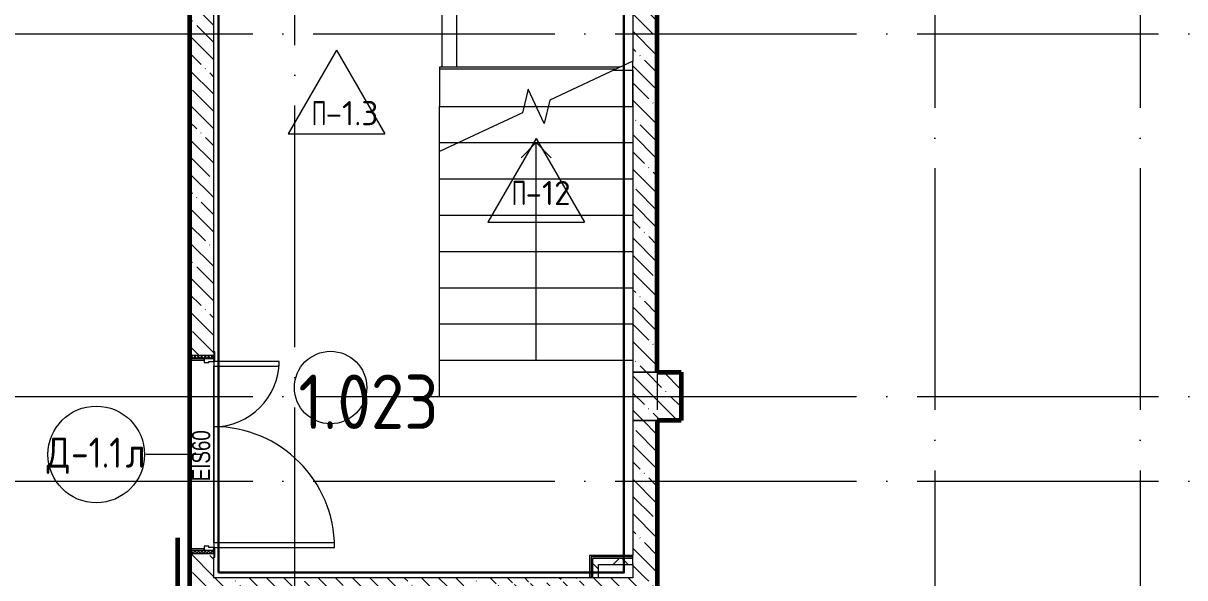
# Model space of a CAD drawing. Header units: millimetres. Extents: x -592259 to 288321, y -552984 to 293768.
# Drawn here: x 84840 to 94458, y 50175 to 54763 of the extents above; entities that cross this region are included whole.
import ezdxf

# ---------------------------------------------------------------- set-up
doc = ezdxf.new("R2010")
doc.units = ezdxf.units.MM
doc.linetypes.add('ADSK_Линия сетки', pattern=[2500, 2000, -250, 0, -250])
for name, color, linetype, lineweight in [('4.1) Штук. 3.1 вып', 6, 'Continuous', 60), ('4.7) Штук. 6 вып.', 6, 'Continuous', 30), ('A-AREA-____-IDEN', 250, 'Continuous', 9), ('A-DOOR-____-IDEN', 250, 'Continuous', 9), ('A-DOOR-____-MCUT', 250, 'Continuous', 5), ('A-DOOR-____-OTLN', 250, 'Continuous', 5), ('A-DOOR-FRAM-MCUT', 250, 'Continuous', 5), ('A-DOOR-FRAM-OTLN', 250, 'Continuous', 5), ('A-FLOR-____-IDEN', 250, 'Continuous', 9), ('A-FLOR-____-OTLN', 250, 'Continuous', 9), ('A-ROOF-___-IDEN', 250, 'Continuous', 9), ('A-ROOF-____-MCUT', 250, 'Continuous', 9), ('A-ROOF-____-OTLN', 250, 'Continuous', 5), ('A-ROOF-FNSH-MCUT', 250, 'Continuous', 9), ('A-WALL-____-MCUT', 250, 'Continuous', 13), ('A-WALL-____-PATT', 250, 'Continuous', 13), ('A-WALL-FNSH-MCUT', 250, 'Continuous', 13), ('I-WALL-____-OTLN', 250, 'Continuous', 9), ('S-COLS-____-MCUT', 250, 'Continuous', 25), ('S-COLS-____-OTLN', 250, 'Continuous', 9), ('S-GRID-____-OTLN', 250, 'Continuous', 9), ('S-STRS-____-MBND', 250, 'Continuous', 5), ('S-STRS-____-OTLN', 250, 'Continuous', 5)]:
    doc.layers.add(name, color=color, linetype=linetype, lineweight=lineweight)
doc.styles.add('Arial Narrow', font='ARIALN.TTF', dxfattribs={"width": 0.9, "height": 150})
doc.styles.add('GOST Common_1', font='', dxfattribs={"width": 0.9, "height": 250})
doc.styles.add('ISOCPEUR_1', font='isocpeur.ttf', dxfattribs={"width": 0.9, "height": 250})
doc.styles.add('ISOCPEUR_2', font='isocpeur.ttf', dxfattribs={"height": 160})
doc.styles.get('GOST Common_1').set_extended_font_data('GOST Common')
pattern_1 = [(135, (12287.91, -0.0006), (-142.5612, -142.5612), []), (135, (12430.48, -0.0006), (-142.5612, -142.5612), [252.016, -50.403, 3.353, -47.05])]
pattern_2 = [(45, (12287.91, -0.0006), (-141.42136, 141.42136), []), (135, (12287.91, -0.0006), (-141.42136, -141.42136), [])]

# ---------------------------------------------------------------- blocks, each defined once
blk = doc.blocks.new('Дверь_СКБ_2Ст_Внутренняя1 - Н_Д-1л_1640x2100h_ЛК-42643562-АР1_Маркировочный план 1 этажа С2и3')
at = {"layer": 'A-DOOR-____-OTLN'}
h = blk.add_hatch(dxfattribs=at)
h.set_pattern_fill('FP_48', color=256, style=0, pattern_type=2)
h.set_pattern_definition([(135, (1481.41, 164.685), (-14.14214, -14.14214), []), (225, (1481.41, 164.685), (14.14214, -14.14214), [])])
h.paths.add_polyline_path([(832.5, 100), (807.5, 100), (807.5, -100), (832.5, -100)])
at = {"layer": 'A-DOOR-FRAM-OTLN'}
h = blk.add_hatch(dxfattribs=at)
h.set_pattern_fill('FP_49', color=256, style=0, pattern_type=2)
h.set_pattern_definition([(45, (-641.384, 164.685), (-14.1421, 14.1421), []), (135, (-641.384, 164.685), (-14.1421, -14.1421), [])])
h.paths.add_polyline_path([(-782.5, -100), (-782.5, 100), (-807.5, 100), (-807.5, -100), (-792.5, -100)])
at = {"layer": 'A-DOOR-____-MCUT'}
for p, q in [((782.5, 1100), (742.5, 1100)), ((742.5, 1100), (742.5, 100)), ((782.5, 100), (782.5, 1100)), ((-757.5, 640), (-757.5, 100)), ((-717.5, 640), (-757.5, 640)), ((-717.5, 100), (-717.5, 640)), ((-757.5, 100), (-717.5, 100)), ((742.5, 100), (782.5, 100))]:
    blk.add_line(p, q, dxfattribs=at)
at = {"layer": 'A-DOOR-____-OTLN'}
for centre, radius, start, end in [((782.5, 100), 1000, 90, 180), ((-757.5, 100), 540, 0, 90)]:
    blk.add_arc(centre, radius, start, end, dxfattribs=at)
at = {"layer": 'A-DOOR-FRAM-MCUT'}
for p, q in [((-767.5, 108), (-837.5, 108)), ((-837.5, 108), (-837.5, 100)), ((-837.5, 100), (-767.5, 100)), ((-782.5, 100), (-807.5, 100)), ((-807.5, 100), (-807.5, -100)), ((-757.5, 100), (-782.5, 100)), ((-782.5, 100), (-782.5, 20)), ((-782.5, -100), (-782.5, 100)), ((-767.5, 100), (-782.5, 100)), ((-782.5, 100), (-782.5, 99)), ((-782.5, 99), (-767.5, 99)), ((-767.5, 100), (-767.5, 108)), ((-767.5, 99), (-767.5, 100)), ((-757.5, 60), (-757.5, 100)), ((782.5, 100), (782.5, 60)), ((807.5, 100), (782.5, 100)), ((862.5, 108), (792.5, 108)), ((792.5, 108), (792.5, 100)), ((807.5, 100), (792.5, 100)), ((792.5, 100), (792.5, 99)), ((792.5, 100), (862.5, 100)), ((792.5, 99), (807.5, 99)), ((807.5, 20), (807.5, 100)), ((832.5, 100), (807.5, 100)), ((807.5, 100), (807.5, -100)), ((807.5, 99), (807.5, 100)), ((832.5, -100), (832.5, 100)), ((862.5, 100), (862.5, 108)), ((-782.5, 20), (-747.5, 20)), ((-767.5, 20), (-782.5, 20)), ((-782.5, 20), (-782.5, -100)), ((-767.5, -100), (-767.5, 20)), ((-747.5, 60), (-757.5, 60)), ((-747.5, 20), (-747.5, 60)), ((782.5, 60), (772.5, 60)), ((772.5, 60), (772.5, 20)), ((772.5, 20), (807.5, 20)), ((807.5, 20), (792.5, 20)), ((792.5, 20), (792.5, -100)), ((807.5, -100), (807.5, 20)), ((-767.5, -100), (-837.5, -100)), ((-837.5, -100), (-837.5, -108)), ((-837.5, -108), (-767.5, -108)), ((-807.5, -100), (-782.5, -100)), ((-782.5, -100), (-767.5, -100)), ((-767.5, -108), (-767.5, -100)), ((792.5, -100), (807.5, -100)), ((862.5, -100), (792.5, -100)), ((792.5, -100), (792.5, -108)), ((792.5, -108), (862.5, -108)), ((807.5, -100), (832.5, -100)), ((862.5, -108), (862.5, -100))]:
    blk.add_line(p, q, dxfattribs=at)
blk = doc.blocks.new('AAR_СКБ_Марка_Помещения_мал - Номер-28977439-АР1_Маркировочный план 1 этажа С2и3')
at = {"layer": 'A-AREA-____-IDEN'}
blk.add_circle((-0.028, 0), 3, dxfattribs=at)
blk = doc.blocks.new('AAR_СКБ_Марка_Перекрытия - Марка пола-17325028-АР1_Маркировочный план 1 этажа С2и3')
at = {"layer": 'A-FLOR-____-IDEN'}
for p, q in [((0, 6.932), (-4.002, 0)), ((0, 6.932), (4.002, 0)), ((-4.002, 0), (4.002, 0))]:
    blk.add_line(p, q, dxfattribs=at)
blk = doc.blocks.new('ADSK_Марка_Дверь - Типоразмер_ADSK_Марка-30565456-АР1_Маркировочный план 1 этажа С2и3')
at = {"layer": 'A-DOOR-____-IDEN'}
blk.add_circle((0, 0), 4, dxfattribs=at)
blk = doc.blocks.new('ADSK_Марка_отделка-ступеней - Типоразмер_ADSK_Марка-39154903-АР1_Маркировочный план 1 этажа С2и3')
at = {"layer": 'A-ROOF-___-IDEN'}
for p, q in [((0, 6.225), (-4.002, -0.707)), ((0, 6.225), (4.002, -0.707)), ((-4.002, -0.707), (4.002, -0.707))]:
    blk.add_line(p, q, dxfattribs=at)

msp = doc.modelspace()

# ---------------------------------------------------------------- hatches: boundary and pattern name
at = {"layer": 'A-WALL-____-PATT', "lineweight": 15, "true_color": 0x000000}
h = msp.add_hatch(dxfattribs=at)
h.set_pattern_fill('FP_1', color=18, style=0, pattern_type=2)
h.set_pattern_definition(pattern_1)
h.paths.add_polyline_path([(86217.9138, 53974.9403), (86417.9138, 53974.9403), (86417.9138, 56285), (86217.9138, 56285), (86217.9138, 54092.4698)])
h.paths.add_polyline_path([(86417.9138, 58015), (86417.8963, 58375), (86217.9138, 58375), (86217.9138, 58015)])
h = msp.add_hatch(dxfattribs=at)
h.set_pattern_fill('FP_1', color=18, style=0, pattern_type=2)
h.set_pattern_definition(pattern_1)
h.paths.add_polyline_path([(89887.8919, 50175), (90087.8919, 50175), (90087.8919, 51474.9994), (89887.8919, 51474.9994), (89887.8919, 50284.9403)])
h.paths.add_polyline_path([(89887.8919, 51874.9994), (90087.8919, 51874.9994), (90087.8919, 58325), (89887.8919, 58325), (89887.8919, 52000)])
h = msp.add_hatch(dxfattribs=at)
h.set_pattern_fill('FP_1', color=18, style=0, pattern_type=2)
h.set_pattern_definition(pattern_1)
h.paths.add_polyline_path([(86217.9735, 49975), (86417.9138, 49975), (86417.9138, 50375), (86217.9138, 50375), (86217.9138, 49975)])
h.paths.add_polyline_path([(86417.9138, 52015), (86417.9138, 53974.9403), (86217.9138, 53974.9403), (86217.9138, 52015)])
h = msp.add_hatch(dxfattribs=at)
h.set_pattern_fill('FP_83', color=18, style=0, pattern_type=2)
h.set_pattern_definition(pattern_2)
h.paths.add_polyline_path([(89603.9791, 50175), (89603.9791, 50334.9403), (89553.9791, 50334.9403), (89553.9791, 50175)])
h = msp.add_hatch(dxfattribs=at)
h.set_pattern_fill('FP_83', color=18, style=0, pattern_type=2)
h.set_pattern_definition(pattern_2)
h.paths.add_polyline_path([(89777.9516, 50284.9403), (89887.8919, 50284.9403), (89887.8919, 50334.9403), (89603.9791, 50334.9403), (89603.9791, 50284.9403)])
h = msp.add_hatch(dxfattribs=at)
h.set_pattern_fill('FP_1', color=18, style=0, pattern_type=2)
h.set_pattern_definition(pattern_1)
h.paths.add_polyline_path([(88475.5822, 49975), (90087.8919, 49975), (90087.8919, 50175), (86417.9138, 50174.9403), (86417.9138, 49975), (88001.6092, 49975)])
h.paths.add_polyline_path([(86426.8871, 49975.5172), (89528.9791, 50174.9403), (89562.5258, 50156.2468), (86847.205, 49999.7432)])
at = {"layer": 'S-COLS-____-OTLN', "lineweight": 5, "true_color": 0x000000}
h = msp.add_hatch(dxfattribs=at)
h.set_pattern_fill('FP_1', color=18, style=0, pattern_type=2)
h.set_pattern_definition(pattern_1)
h.paths.add_polyline_path([(90196.5876, 51474.9994), (90287.8919, 51474.9994), (90287.8919, 51874.9994), (89887.8919, 51874.9994), (89887.9138, 51474.9994), (90087.9138, 51474.9994)])

# ---------------------------------------------------------------- linework, layer by layer
at = {"layer": '4.1) Штук. 3.1 вып'}
for p, q in [((90087.9138, 56475), (90087.8919, 51874.9994)), ((90087.8919, 51874.9994), (90287.8919, 51874.9994)), ((90287.8919, 51874.9994), (90287.8919, 51474.9994)), ((90287.8919, 51474.9994), (90087.9138, 51474.9994)), ((90087.9138, 51474.9994), (90087.9138, 45724.9994))]:
    msp.add_line(p, q, dxfattribs=at)
msp.add_lwpolyline([(86217.9138, 45905), (81787.9138, 45905), (81787.9138, 55374.9994), (86217.9138, 55374.9994)], close=True, dxfattribs=at)
at = {"layer": '4.1) Штук. 3.1 вып', "color": 30, "true_color": 0xf26722}
msp.add_lwpolyline([(86119.3717, 49815.3927), (86119.3717, 50506.4971)], dxfattribs=at)
at = {"layer": '4.7) Штук. 6 вып.'}
msp.add_lwpolyline([(86457.7552, 50218.2274), (89814.2018, 50218.2274), (89814.2018, 58293.7817), (86457.7552, 58293.7817)], close=True, dxfattribs=at)
at = {"layer": 'A-DOOR-____-IDEN', "color": 18, "true_color": 0x000000}
msp.add_line((86317.9138, 51195), (85855.1847, 51195), dxfattribs=at)
at = {"layer": 'A-FLOR-____-OTLN', "color": 18, "lineweight": 5, "true_color": 0x000000}
for p, q in [((86417.9138, 50465), (86417.9138, 51925)), ((86417.9138, 51925), (86417.9138, 50465))]:
    msp.add_line(p, q, dxfattribs=at)
at = {"layer": 'A-ROOF-____-MCUT', "color": 18, "lineweight": 13, "true_color": 0x000000}
for p, q in [((88287.9138, 54399.9994), (88287.9138, 54383.9994)), ((89784.8786, 54399.9994), (88287.9138, 54399.9994)), ((89750.5665, 54383.9994), (88287.9138, 54383.9994))]:
    msp.add_line(p, q, dxfattribs=at)
at = {"layer": 'A-ROOF-____-OTLN', "color": 18, "true_color": 0x000000}
for p, q in [((88287.9138, 51974.9994), (88287.9138, 54074.9994)), ((88287.9138, 53774.9994), (89887.8919, 53774.9994)), ((88287.9138, 53474.9994), (89887.8919, 53474.9994)), ((88287.9138, 53174.9994), (89887.8919, 53174.9994)), ((88287.9138, 52874.9994), (89887.8919, 52874.9994)), ((88287.9138, 52574.9994), (89887.8919, 52574.9994)), ((88287.9138, 52274.9994), (89887.8919, 52274.9994)), ((88287.9138, 51974.9994), (89887.8919, 51974.9994))]:
    msp.add_line(p, q, dxfattribs=at)
at = {"layer": 'A-ROOF-FNSH-MCUT', "color": 18, "lineweight": 5, "true_color": 0x000000}
for p, q in [((88287.9138, 54383.9994), (88287.9138, 54074.9994)), ((89887.9138, 54074.9994), (89887.9138, 54374.9994)), ((88287.9138, 54074.9994), (89887.9138, 54074.9994))]:
    msp.add_line(p, q, dxfattribs=at)
at = {"layer": 'A-WALL-____-MCUT', "color": 18, "lineweight": 15, "true_color": 0x000000}
for p, q in [((89887.8919, 58325), (89887.8919, 54448.0455)), ((90087.8919, 51874.9994), (90087.8919, 56475)), ((86417.9138, 53974.9403), (86417.9138, 56285)), ((86217.9138, 55375.5002), (86217.9138, 53974.9403)), ((89887.8919, 54374.9994), (89887.8919, 51874.9994)), ((86217.9138, 53974.9403), (86217.9138, 52045)), ((86417.9138, 52045), (86417.9138, 53974.9403)), ((89887.8919, 51874.9994), (90087.8919, 51874.9994)), ((89887.8919, 51474.9994), (89887.8919, 50359.9403)), ((90087.8919, 51474.9994), (89887.8919, 51474.9994)), ((90087.8919, 49975), (90087.8919, 51474.9994)), ((86217.9138, 50345), (86217.9138, 49974.9403)), ((86417.9138, 50175), (86417.9138, 50345)), ((89541.4791, 50347.4403), (89541.4791, 50175)), ((89887.8919, 50347.4403), (89541.4791, 50347.4403)), ((89553.9791, 50334.9403), (89553.9791, 50175)), ((89887.8919, 50334.9403), (89553.9791, 50334.9403)), ((89887.8919, 50334.9403), (89887.8919, 50359.9403)), ((89887.8919, 50284.9403), (89887.8919, 50334.9403)), ((89603.9791, 50175), (89603.9791, 50284.9403)), ((89603.9791, 50284.9403), (89887.8919, 50284.9403)), ((89887.8919, 50284.9403), (89887.8919, 50175)), ((89887.8919, 50175), (86417.9138, 50175))]:
    msp.add_line(p, q, dxfattribs=at)
at = {"layer": 'A-WALL-FNSH-MCUT', "lineweight": 15}
for p, q in [((89528.9791, 50359.9403), (89528.9791, 50175)), ((89887.8919, 50359.9403), (89528.9791, 50359.9403))]:
    msp.add_line(p, q, dxfattribs=at)
at = {"layer": 'I-WALL-____-OTLN', "color": 18, "lineweight": 15, "true_color": 0x000000}
for p, q in [((88307.9138, 54399.9994), (88307.9138, 54897.213)), ((88427.9138, 54897.213), (88427.9138, 54399.9994)), ((86217.9138, 50415), (86217.9138, 51975)), ((86417.9138, 51925), (86417.9138, 50465))]:
    msp.add_line(p, q, dxfattribs=at)
at = {"layer": 'S-COLS-____-MCUT', "color": 18, "lineweight": 5, "true_color": 0x000000}
for p, q in [((89887.8919, 51874.9994), (89887.8919, 51474.9994)), ((90287.8919, 51874.9994), (90087.8919, 51874.9994)), ((90287.8919, 51474.9994), (90287.8919, 51874.9994)), ((90087.8919, 51474.9994), (90287.8919, 51474.9994))]:
    msp.add_line(p, q, dxfattribs=at)
at = {"layer": 'S-COLS-____-OTLN', "color": 18, "lineweight": 5, "true_color": 0x000000}
for p, q in [((90087.8919, 51874.9994), (89887.8919, 51874.9994)), ((89887.8919, 51474.9994), (90087.8919, 51474.9994))]:
    msp.add_line(p, q, dxfattribs=at)
at = {"layer": 'S-GRID-____-OTLN', "color": 18, "linetype": 'ADSK_Линия сетки', "true_color": 0x000000}
for p, q in [((87087.9138, -2919.5356), (87087.9138, 61063.6538)), ((90087.9138, 61063.6538), (90087.9138, -2919.5356)), ((92387.9138, 61063.6538), (92387.9138, -2919.5356)), ((94087.9138, 61063.6538), (94087.9138, -2919.5356)), ((77240.3519, 54675), (168626.8279, 54675)), ((77240.3519, 51675), (168626.8279, 51675)), ((77240.3519, 50975), (168626.8279, 50975))]:
    msp.add_line(p, q, dxfattribs=at)
at = {"layer": 'S-STRS-____-MBND', "color": 18, "true_color": 0x000000}
for p, q in [((89887.9138, 54448.0455), (89201.2023, 54127.8267)), ((89021.8797, 54216.61), (88974.6254, 54022.1721)), ((89153.9479, 53933.3888), (89021.8797, 54216.61)), ((89201.2023, 54127.8267), (89153.9479, 53933.3888)), ((88974.6254, 54022.1721), (88287.9138, 53701.9533))]:
    msp.add_line(p, q, dxfattribs=at)
at = {"layer": 'S-STRS-____-OTLN', "color": 18, "true_color": 0x000000}
for p, q in [((89887.9138, 54374.9994), (89887.9138, 54448.0455)), ((89731.2659, 54374.9994), (89887.9138, 54374.9994)), ((89731.2659, 54374.9994), (89887.9138, 54374.9994)), ((89887.9138, 54074.9994), (89887.9138, 54374.9994)), ((88987.464, 54074.9994), (89087.9138, 54074.9994)), ((88987.464, 54074.9994), (89087.9138, 54074.9994)), ((89188.3637, 54074.9994), (89887.9138, 54074.9994)), ((89188.3637, 54074.9994), (89887.9138, 54074.9994)), ((88444.5618, 53774.9994), (89887.8919, 53774.9994)), ((88444.5618, 53774.9994), (89887.8919, 53774.9994)), ((88287.9138, 53474.9994), (88287.9138, 53701.9533)), ((88287.9138, 53174.9994), (88287.9138, 53474.9994)), ((88287.9138, 53474.9994), (89887.8919, 53474.9994)), ((88287.9138, 53474.9994), (89887.8919, 53474.9994)), ((88287.9138, 52874.9994), (88287.9138, 53174.9994)), ((88287.9138, 53174.9994), (89887.8919, 53174.9994)), ((88287.9138, 53174.9994), (89887.8919, 53174.9994)), ((88287.9138, 52574.9994), (88287.9138, 52874.9994)), ((88287.9138, 52874.9994), (89887.8919, 52874.9994)), ((88287.9138, 52874.9994), (89887.8919, 52874.9994)), ((88287.9138, 52274.9994), (88287.9138, 52574.9994)), ((88287.9138, 52574.9994), (89887.8919, 52574.9994)), ((88287.9138, 52574.9994), (89887.8919, 52574.9994)), ((88287.9138, 51974.9994), (88287.9138, 52274.9994)), ((88287.9138, 52274.9994), (89887.8919, 52274.9994)), ((88287.9138, 52274.9994), (89887.8919, 52274.9994)), ((88287.9138, 51674.9994), (88287.9138, 51974.9994)), ((88287.9138, 51974.9994), (89887.8919, 51974.9994)), ((88287.9138, 51974.9994), (89887.8919, 51974.9994)), ((88287.9138, 51674.9994), (89887.8919, 51674.9994))]:
    msp.add_line(p, q, dxfattribs=at)
at = {"layer": 'S-STRS-____-OTLN', "color": 18, "lineweight": 9, "true_color": 0x000000}
for p, q in [((89087.9138, 53774.9994), (88962.9138, 53649.9994)), ((89087.9138, 53474.9994), (89087.9138, 53774.9994)), ((89087.9138, 53774.9994), (89212.9138, 53649.9994)), ((89087.9138, 53174.9994), (89087.9138, 53474.9994)), ((89087.9138, 52874.9994), (89087.9138, 53174.9994)), ((89087.9138, 52574.9994), (89087.9138, 52874.9994)), ((89087.9138, 52274.9994), (89087.9138, 52574.9994)), ((89087.9138, 51974.9994), (89087.9138, 52274.9994))]:
    msp.add_line(p, q, dxfattribs=at)

# ---------------------------------------------------------------- block references
at = {"layer": 'A-AREA-____-IDEN', "color": 18, "true_color": 0x000000, "xscale": 99.99999999999993, "yscale": 99.99999999999993, "zscale": 99.99999999999993}
msp.add_blockref('AAR_СКБ_Марка_Помещения_мал - Номер-28977439-АР1_Маркировочный план 1 этажа С2и3', (87387.9595, 51748.6793), dxfattribs=at)
at = {"layer": 'A-DOOR-____-IDEN', "color": 18, "true_color": 0x000000, "xscale": 99.99999999999993, "yscale": 99.99999999999993, "zscale": 99.99999999999993}
msp.add_blockref('ADSK_Марка_Дверь - Типоразмер_ADSK_Марка-30565456-АР1_Маркировочный план 1 этажа С2и3', (85444.7921, 51195), dxfattribs=at)
at = {"layer": 'A-DOOR-____-OTLN', "color": 18, "true_color": 0x000000, "rotation": 269.9999999999999}
msp.add_blockref('Дверь_СКБ_2Ст_Внутренняя1 - Н_Д-1л_1640x2100h_ЛК-42643562-АР1_Маркировочный план 1 этажа С2и3', (86317.9138, 51207.5), dxfattribs=at)
at = {"layer": 'A-FLOR-____-IDEN', "color": 18, "true_color": 0x000000, "xscale": 99.99999999999993, "yscale": 99.99999999999993, "zscale": 99.99999999999993}
msp.add_blockref('AAR_СКБ_Марка_Перекрытия - Марка пола-17325028-АР1_Маркировочный план 1 этажа С2и3', (87433.6066, 53847.5685), dxfattribs=at)
at = {"layer": 'A-ROOF-___-IDEN', "color": 18, "true_color": 0x000000, "xscale": 99.99999999999993, "yscale": 99.99999999999993, "zscale": 99.99999999999993}
msp.add_blockref('ADSK_Марка_отделка-ступеней - Типоразмер_ADSK_Марка-39154903-АР1_Маркировочный план 1 этажа С2и3', (89087.9138, 53187.4994), dxfattribs=at)

# ---------------------------------------------------------------- texts
at = {"layer": 'A-AREA-____-IDEN', "color": 18, "true_color": 0x000000, "insert": (87118.4591, 51856.1648), "char_height": 450, "width": 609.2825, "attachment_point": 1, "style": 'ISOCPEUR_1'}
msp.add_mtext('1.023', dxfattribs=at)
at = {"layer": 'A-DOOR-____-IDEN', "color": 18, "true_color": 0x000000, "insert": (86237.7653, 50974.0426), "char_height": 150, "width": 526.708687, "attachment_point": 1, "rotation": 90, "style": 'Arial Narrow'}
msp.add_mtext('EIS60', dxfattribs=at)
at = {"layer": 'A-DOOR-____-IDEN', "color": 18, "true_color": 0x000000, "char_height": 250, "attachment_point": 1, "style": 'GOST Common_1'}
for s, insert, width in [('\\fGOST Common|b0|i0|c204|p34|;\\W.9;Д', (85033.4847, 51335.4506), 245.316375), ('-1.1', (85235.891, 51335.4506), 548.35425), ('\\fGOST Common|b0|i0|c204|p34|;\\W.9;л', (85688.3285, 51335.4506), 194.810062)]:
    msp.add_mtext(s, dxfattribs=dict(at, insert=insert, width=width))
at = {"layer": 'A-FLOR-____-IDEN', "color": 18, "true_color": 0x000000, "char_height": 200, "attachment_point": 1, "style": 'ISOCPEUR_2'}
for s, insert, width in [('\\fISOCPEUR|b0|i0|c204|p34|;\\W.7;П', (87228.3717, 54118.9543), 140.295312), ('-1.3', (87344.1269, 54118.9543), 381.60325)]:
    msp.add_mtext(s, dxfattribs=dict(at, insert=insert, width=width))
at = {"layer": 'A-ROOF-___-IDEN', "color": 18, "true_color": 0x000000, "char_height": 200, "attachment_point": 1, "style": 'ISOCPEUR_2'}
for s, insert, width in [('\\fISOCPEUR|b0|i0|c204|p34|;\\W.7;П', (88883.733, 53458.587), 140.295312), ('-12', (88999.4882, 53458.587), 331.096937)]:
    msp.add_mtext(s, dxfattribs=dict(at, insert=insert, width=width))

doc.saveas('drawing.dxf')
